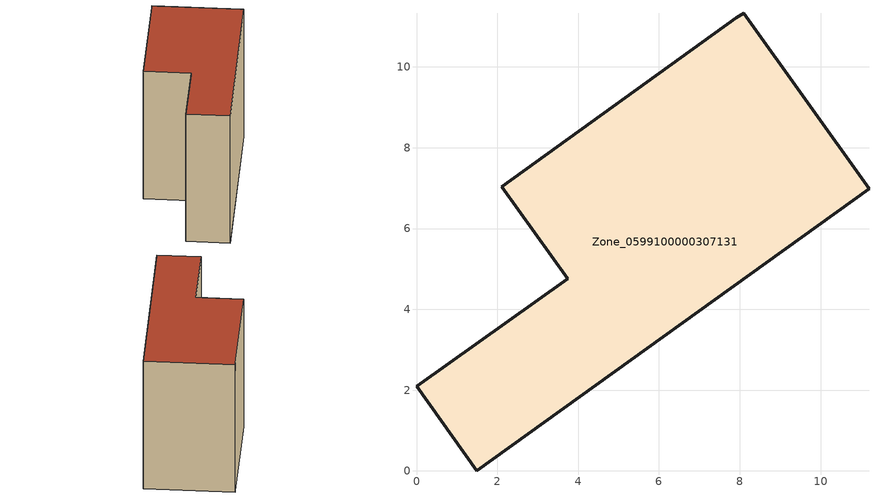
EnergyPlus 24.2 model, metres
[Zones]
Zone_0599100000307131
 floor ground (C_G): 0,2.09 3.74,4.76 2.11,7.04 7.92,11.21 8.1,11.34 11.2,6.99 1.49,0 z0
 wall outside (C_F): 3.74,4.76 0,2.09 1.49,0 11.2,6.99 8.1,11.34 7.92,11.21 2.11,7.04 3.74,4.76 z0:8.64
 roof outside (C_R): 7.92,11.21 2.11,7.04 3.74,4.76 0,2.09 1.49,0 11.2,6.99 8.1,11.34 z8.64
[BUILDING]
Pand.0599100000307131: North Axis=0; Terrain=City; Loads Convergence Tolerance Value=0.04; Temperature Convergence Tolerance Value=0.4; Solar Distribution=FullExterior; Maximum Number of Warmup Days=25; Minimum Number of Warmup Days=1
[Site:Location]
Rotterdam.The.Hague.AP_ZH_NLD Design_Conditions: Latitude=51.96; Longitude=4.45; Time Zone=1; Elevation=-4.5
[SITE:GROUNDTEMPERATURE:BUILDINGSURFACE]
18, 18, 18, 18, 18, 18, 18, 18, 18, 18, 18, 18
[MATERIAL] Thermal Absorptance=0.9; Solar Absorptance=0.7; Visible Absorptance=0.7
Name | Roughness | Thickness | Conductivity | Density | Specific Heat
G.TI.1975-1991 | MediumSmooth | 0.15 | 0.288461 | 540 | 1210
F.TI.1975-1991 | Rough | 0.3 | 0.230769 | 1920 | 840
R.TI.1975-1991 | MediumRough | 0.2 | 0.153846 | 1500 | 1000
[CONSTRUCTION]
C_G: G.TI.1975-1991
C_F: F.TI.1975-1991
C_R: R.TI.1975-1991
[ZONE]
Zone_0599100000307131: Type=1; Multiplier=1; Ceiling Height=Autocalculate; Volume=Autocalculate; Floor Area=autocalculate; Part of Total Floor Area=Yes
[ZONEINFILTRATION:DESIGNFLOWRATE]
Infil_Zone_0599100000307131: Zone or ZoneList or Space or SpaceList=Zone_0599100000307131; Schedule=AlwaysOn; Design Flow Rate Calculation Method=Flow/Area; Flow Rate per Floor Area=0.003; Constant Term Coefficient=1; Temperature Term Coefficient=0; Velocity Term Coefficient=0; Velocity Squared Term Coefficient=0
[HVACTEMPLATE:ZONE:IDEALLOADSAIRSYSTEM]
Zone_0599100000307131: Maximum Heating Supply Air Temperature=50; Minimum Cooling Supply Air Temperature=13; Maximum Heating Supply Air Humidity Ratio=0.0156; Minimum Cooling Supply Air Humidity Ratio=0.0077; Heating Limit=NoLimit; Cooling Limit=NoLimit; Dehumidification Control Type=ConstantSensibleHeatRatio; Cooling Sensible Heat Ratio=0.7; Dehumidification Setpoint=60; Humidification Control Type=None; Humidification Setpoint=30; Outdoor Air Method=None; Outdoor Air Flow Rate per Person=0.00944; Outdoor Air Flow Rate per Zone Floor Area=0; Outdoor Air Flow Rate per Zone=0; Demand Controlled Ventilation Type=None; Outdoor Air Economizer Type=NoEconomizer; Heat Recovery Type=None; Sensible Heat Recovery Effectiveness=0.7; Latent Heat Recovery Effectiveness=0.65
[ZONECONTROL:THERMOSTAT]
ThermostatControl_Zone_0599100000307131: Zone or ZoneList=Zone_0599100000307131; Control Type Schedule=DualSetpointControlType; Control 1=Thermostat_Zone_0599100000307131; Temperature Difference Between Cutout And Setpoint=0
[THERMOSTATSETPOINT:DUALSETPOINT]
Thermostat_Zone_0599100000307131: Heating Setpoint Temperature Schedule=HeatingSetpoint_Zone_0599100000307131; Cooling Setpoint Temperature Schedule=CoolingSetpoint_Zone_0599100000307131
[SCHEDULE:COMPACT]
HeatingSetpoint_Zone_0599100000307131: Through: 12/31, For: AllDays, Until: 24:00, 21
CoolingSetpoint_Zone_0599100000307131: Through: 12/31, For: AllDays, Until: 24:00, 24
DualSetpointControlType: Through: 12/31, For: AllDays, Until: 24:00, 4
AlwaysOn: Through: 12/31, For: AllDays, Until: 24:00, 1
